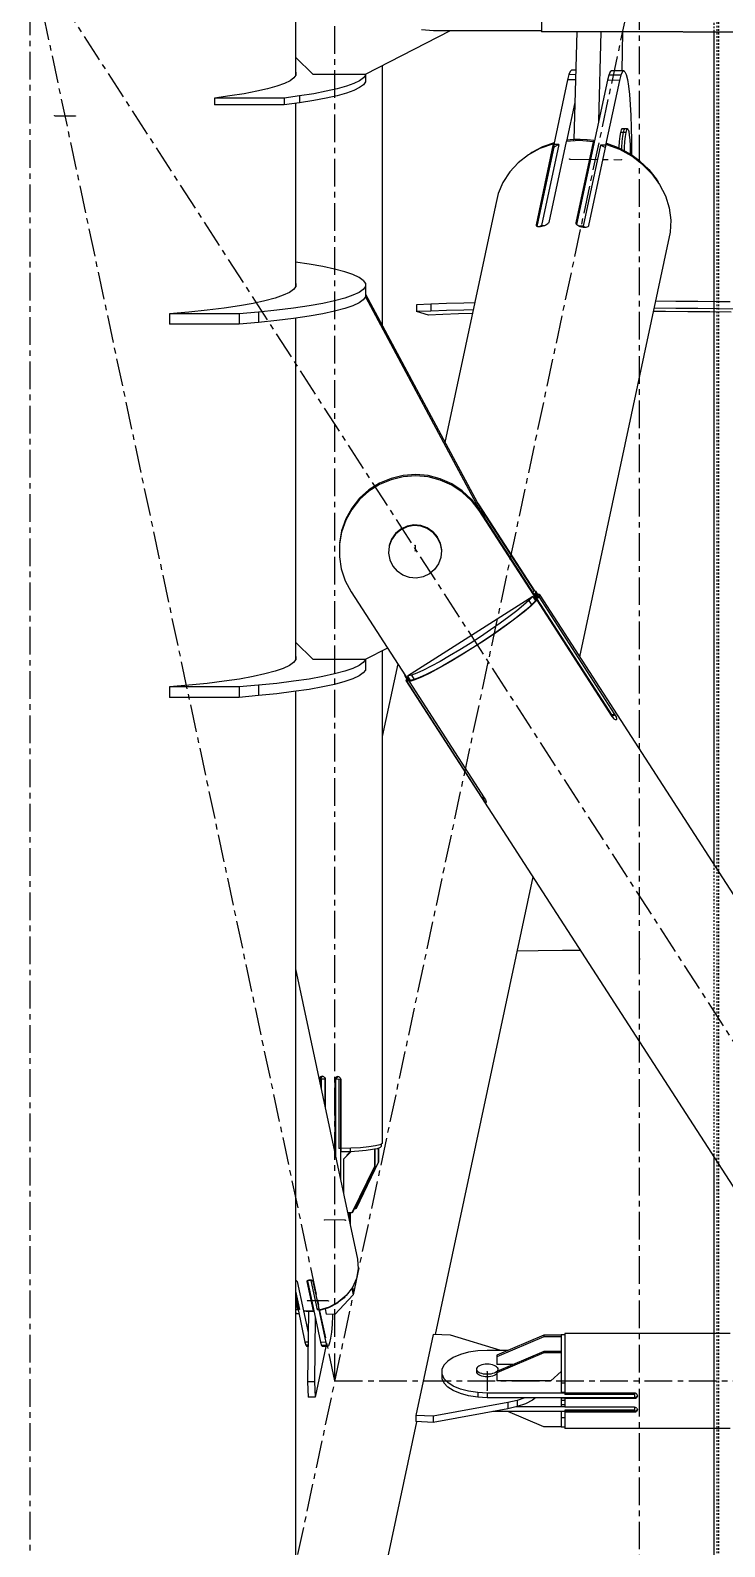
# Model space of a CAD drawing. Header units: millimetres. Extents: x 5143 to 30813, y 232 to 21408.
# Drawn here: x 11840 to 12039.4, y 6262.7 to 6698 of the extents above; entities that cross this region are included whole.
import ezdxf

# ---------------------------------------------------------------- set-up
doc = ezdxf.new("R2010")
doc.units = ezdxf.units.MM
doc.header["$LTSCALE"] = 0.25
for name, pattern in [('CENTER', [50.8, 31.75, -6.35, 6.35, -6.35]), ('XKITLINE00', [0]), ('XKITLINE02', [4, 2, -2])]:
    doc.linetypes.add(name, pattern=pattern)

msp = doc.modelspace()

# ---------------------------------------------------------------- linework, layer by layer
at = {"color": 8, "linetype": 'CENTER'}
for p, q in [((12015, 6431.43), (12015, 8100.54)), ((11840, 5629.8), (11840, 7286.23)), ((11927.5, 6310.27), (11927.5, 7130.27)), ((11840, 5900.27), (12015, 6720.27)), ((11927.5, 6310.27), (11840, 6720.27)), ((12370, 5900.27), (11840, 6720.27)), ((11847, 6673.49), (11852.97, 6673.42)), ((11994.88, 6661.04), (12009.79, 6660.85)), ((11950.5, 6550.14), (11950.5, 6548.49)), ((12015, 4763.35), (12015, 6431.43)), ((11930.48, 6356.42), (11924.51, 6356.49)), ((11925.57, 6333.24), (11919.6, 6333.32)), ((11971.21, 6312.93), (11971.21, 6307.62)), ((11927.5, 6310.27), (12282.5, 6310.27))]:
    msp.add_line(p, q, dxfattribs=at)
at = {"color": 3, "linetype": 'XKITLINE02'}
for p, q in [((12037.15, 7919.31), (12037.16, 6234.33)), ((12037.69, 7919.31), (12037.69, 6234.33)), ((12036.31, 6743.1), (12036.31, 6697.45)), ((12036.31, 6458.54), (12036.31, 6374.55))]:
    msp.add_line(p, q, dxfattribs=at)
at = {"color": 8, "linetype": 'XKITLINE00'}
for p, q in [((11916.2, 6748.43), (11916.2, 6690.26)), ((11986.8, 6725.29), (11986.8, 6697.98)), ((11960.56, 6697.88), (11936.2, 6685.3)), ((11955.8, 6697.88), (11952.35, 6698.15)), ((11986.8, 6697.88), (11955.8, 6697.88)), ((11986.8, 6697.98), (11986.8, 6697.54)), ((11986.8, 6697.54), (11986.8, 6697.51)), ((12026.8, 6697.54), (11986.8, 6697.54)), ((12026.8, 6697.51), (11986.8, 6697.51)), ((11996.92, 6697.51), (11996.11, 6666.61)), ((12003.89, 6697.51), (12003.21, 6671.87)), ((12010.07, 6697.51), (12009.89, 6686.36)), ((12026.8, 6697.54), (12026.8, 6697.51)), ((12027.11, 6697.53), (12026.8, 6697.54)), ((12027.11, 6697.51), (12026.8, 6697.51)), ((12027.39, 6697.51), (12027.11, 6697.53)), ((12027.39, 6697.51), (12027.11, 6697.51)), ((12027.63, 6697.48), (12027.39, 6697.51)), ((12027.8, 6697.45), (12027.63, 6697.48)), ((12182.19, 6697.45), (12027.8, 6697.45)), ((11916.2, 6690.26), (11916.2, 6685.1)), ((11921.2, 6685.3), (11916.2, 6690.26)), ((11916.2, 6686.02), (11916.23, 6685.97)), ((11916.23, 6685.97), (11916.23, 6685.15)), ((11941.07, 6687.82), (11941.07, 6613.22)), ((11995.07, 6686.21), (11994.67, 6685.28)), ((11995.47, 6686.55), (11995.07, 6686.21)), ((11996.64, 6686.53), (11995.47, 6686.55)), ((12006.51, 6686.06), (12006.11, 6685.14)), ((12006.91, 6686.4), (12006.51, 6686.06)), ((12010.39, 6686.36), (12006.91, 6686.4)), ((12009.99, 6686.02), (12009.59, 6685.09)), ((12010.39, 6686.36), (12009.99, 6686.02)), ((12010.78, 6686.11), (12010.39, 6686.36)), ((12010.78, 6686.11), (12011.16, 6685.28)), ((11910.81, 6681.95), (11908.16, 6681.2)), ((11912.96, 6682.72), (11910.81, 6681.95)), ((11914.59, 6683.52), (11912.96, 6682.72)), ((11915.68, 6684.33), (11914.59, 6683.52)), ((11916.23, 6685.15), (11915.68, 6684.33)), ((11936.2, 6685.3), (11921.2, 6685.3)), ((11930.81, 6681.95), (11928.16, 6681.2)), ((11932.96, 6682.72), (11930.81, 6681.95)), ((11934.59, 6683.52), (11932.96, 6682.72)), ((11934.59, 6681.53), (11932.96, 6680.74)), ((11935.68, 6684.33), (11934.59, 6683.52)), ((11935.68, 6682.34), (11934.59, 6681.53)), ((11936.23, 6685.15), (11935.68, 6684.33)), ((11936.23, 6683.16), (11935.68, 6682.34)), ((11936.23, 6685.32), (11936.23, 6685.15)), ((11936.23, 6685.15), (11936.23, 6683.16)), ((11994.29, 6683.8), (11990.32, 6665.19)), ((11994.67, 6685.28), (11994.29, 6683.8)), ((11996.56, 6683.77), (11994.29, 6683.8)), ((11996.6, 6685.26), (11994.67, 6685.28)), ((12005.73, 6683.65), (11996.88, 6642.22)), ((12009.21, 6683.61), (12005.24, 6665)), ((12006.11, 6685.14), (12005.73, 6683.65)), ((12009.21, 6683.61), (12005.73, 6683.65)), ((12009.59, 6685.09), (12006.11, 6685.14)), ((12009.59, 6685.09), (12009.21, 6683.61)), ((12011.16, 6685.28), (12011.51, 6683.88)), ((12011.51, 6683.88), (12011.82, 6681.95)), ((12011.82, 6681.95), (12012.1, 6679.54)), ((11897.34, 6679.16), (11892.88, 6678.56)), ((11912.88, 6678.56), (11892.88, 6678.56)), ((11892.88, 6678.56), (11892.88, 6676.58)), ((11901.4, 6679.8), (11897.34, 6679.16)), ((11905.01, 6680.48), (11901.4, 6679.8)), ((11908.16, 6681.2), (11905.01, 6680.48)), ((11917.34, 6679.16), (11912.88, 6678.56)), ((11912.88, 6678.56), (11912.88, 6676.58)), ((11917.34, 6677.17), (11912.88, 6676.58)), ((11921.4, 6679.8), (11917.34, 6679.16)), ((11917.34, 6679.16), (11917.34, 6677.17)), ((11921.4, 6677.81), (11917.34, 6677.17)), ((11925.01, 6680.48), (11921.4, 6679.8)), ((11925.01, 6678.49), (11921.4, 6677.81)), ((11928.16, 6681.2), (11925.01, 6680.48)), ((11928.16, 6679.21), (11925.01, 6678.49)), ((11930.81, 6679.96), (11928.16, 6679.21)), ((11932.96, 6680.74), (11930.81, 6679.96)), ((11996.39, 6677.29), (11994.01, 6666.13)), ((12012.1, 6679.54), (12012.32, 6676.71)), ((11912.88, 6676.58), (11892.88, 6676.58)), ((11916.2, 6677.02), (11916.2, 6624.43)), ((12012.32, 6676.71), (12012.5, 6673.52)), ((12012.5, 6673.52), (12012.61, 6670.06)), ((12009.46, 6668.68), (12009.27, 6667.57)), ((12009.66, 6669.4), (12009.46, 6668.68)), ((12010.25, 6668.67), (12009.46, 6668.68)), ((12009.87, 6669.69), (12009.66, 6669.4)), ((12010.67, 6669.68), (12009.87, 6669.69)), ((12010.25, 6668.67), (12010.06, 6667.56)), ((12010.25, 6668.67), (12010.06, 6667.56)), ((12010.46, 6669.39), (12010.25, 6668.67)), ((12010.46, 6669.39), (12010.25, 6668.67)), ((12011.05, 6668.66), (12010.25, 6668.67)), ((12010.67, 6669.68), (12010.46, 6669.39)), ((12010.67, 6669.68), (12010.46, 6669.39)), ((12011.46, 6669.67), (12010.67, 6669.68)), ((12011.05, 6668.66), (12010.86, 6667.55)), ((12011.25, 6669.38), (12011.05, 6668.66)), ((12011.46, 6669.67), (12011.25, 6669.38)), ((12011.67, 6669.52), (12011.46, 6669.67)), ((12011.67, 6669.52), (12011.86, 6668.93)), ((12011.86, 6668.93), (12012.03, 6667.94)), ((12012.61, 6670.06), (12012.66, 6666.41)), ((11987.13, 6664.51), (11984.07, 6662.9)), ((11990.21, 6665.39), (11985.25, 6642.14)), ((11990.26, 6664.3), (11985.44, 6641.74)), ((11990.35, 6664.44), (11985.5, 6641.7)), ((11989.97, 6665.34), (11986.36, 6664.03)), ((11991.78, 6665.18), (11986.82, 6641.92)), ((11987.13, 6664.51), (11987.08, 6664.29)), ((11990.42, 6665.68), (11987.13, 6664.51)), ((11993.86, 6666.12), (11988.9, 6642.86)), ((11990.21, 6665.39), (11989.97, 6665.34)), ((11990.21, 6665.39), (11990.26, 6664.3)), ((11990.32, 6665.14), (11990.24, 6664.75)), ((11990.24, 6664.75), (11990.27, 6664.05)), ((11991.78, 6665.18), (11990.32, 6665.19)), ((11990.32, 6665.19), (11990.35, 6664.44)), ((11991.78, 6665.18), (11990.35, 6664.44)), ((11997.72, 6666.34), (11993.86, 6666.12)), ((11994.08, 6666.42), (11994.02, 6666.13)), ((11996.01, 6666.61), (11994.08, 6666.42)), ((11996.01, 6666.61), (11995.93, 6666.24)), ((11997.95, 6666.65), (11996.01, 6666.61)), ((12001.61, 6666.02), (11996.65, 6642.76)), ((12001.66, 6664.96), (11996.82, 6642.29)), ((12001.61, 6666.02), (11997.72, 6666.34)), ((11999.9, 6666.56), (11997.95, 6666.65)), ((12003.77, 6665.02), (11998.81, 6641.77)), ((11999.9, 6666.56), (11999.81, 6666.17)), ((12001.84, 6666.32), (11999.9, 6666.56)), ((12005.33, 6665.19), (12000.36, 6641.94)), ((12001.61, 6666.02), (12001.66, 6664.96)), ((12001.84, 6666.32), (12001.64, 6665.39)), ((12001.64, 6665.39), (12001.67, 6664.66)), ((12001.84, 6666.32), (12001.87, 6665.59)), ((12005.24, 6665), (12003.77, 6665.02)), ((12005.14, 6664.32), (12003.77, 6665.02)), ((12005.24, 6665), (12005.24, 6664.81)), ((12005.58, 6665.14), (12005.33, 6665.19)), ((12005.55, 6665.49), (12005.48, 6665.16)), ((12008.97, 6664.23), (12005.55, 6665.49)), ((12009.3, 6663.74), (12005.58, 6665.14)), ((12008.97, 6664.23), (12008.9, 6663.89)), ((12008.98, 6664.41), (12008.97, 6664.23)), ((12012.16, 6662.54), (12008.97, 6664.23)), ((12009.11, 6666.12), (12008.98, 6664.41)), ((12009.27, 6667.57), (12009.11, 6666.12)), ((12009.78, 6664.4), (12009.75, 6663.81)), ((12009.78, 6664.4), (12009.75, 6663.81)), ((12009.9, 6666.11), (12009.78, 6664.4)), ((12009.9, 6666.11), (12009.78, 6664.4)), ((12010.06, 6667.56), (12009.9, 6666.11)), ((12010.06, 6667.56), (12009.9, 6666.11)), ((12010.57, 6664.39), (12010.53, 6663.4)), ((12010.7, 6666.1), (12010.57, 6664.39)), ((12010.86, 6667.55), (12010.7, 6666.1)), ((12012.03, 6667.94), (12012.16, 6666.59)), ((12012.16, 6666.59), (12012.26, 6664.95)), ((12012.26, 6664.95), (12012.31, 6663.1)), ((12012.66, 6666.41), (12012.65, 6662.66)), ((11980.15, 6659.98), (11977.69, 6657.33)), ((11983.06, 6662.23), (11980.15, 6659.98)), ((11986.36, 6664.03), (11983.06, 6662.23)), ((11984.07, 6662.9), (11983.46, 6662.45)), ((12012.75, 6661.85), (12009.3, 6663.74)), ((12015.07, 6660.47), (12012.16, 6662.54)), ((12012.31, 6663.1), (12012.32, 6662.43)), ((12012.65, 6662.66), (12012.64, 6662.2)), ((12015.87, 6659.52), (12012.75, 6661.85)), ((12017.62, 6658.05), (12015.07, 6660.47)), ((11977.69, 6657.33), (11975.75, 6654.35)), ((12015.87, 6659.52), (12018.55, 6656.81)), ((12017.62, 6658.05), (12019.76, 6655.34)), ((12018.55, 6656.81), (12020.75, 6653.77)), ((11974.37, 6651.11), (11973.59, 6647.69)), ((11975.75, 6654.35), (11974.37, 6651.11)), ((12019.76, 6655.34), (12020.29, 6654.42)), ((12020.75, 6653.77), (12022.41, 6650.5)), ((11973.59, 6647.69), (11959.08, 6579.7)), ((11973.59, 6647.69), (11973.58, 6647.4)), ((12022.41, 6650.5), (12023.48, 6647.05)), ((12023.48, 6647.05), (12023.94, 6643.53)), ((11988.64, 6642.46), (11988.38, 6642.26)), ((11988.77, 6642.63), (11988.64, 6642.46)), ((11988.81, 6642.67), (11988.77, 6642.63)), ((11988.9, 6642.86), (11988.81, 6642.67)), ((11996.65, 6642.76), (11996.66, 6642.57)), ((11996.66, 6642.57), (11996.68, 6642.53)), ((11996.68, 6642.53), (11996.76, 6642.36)), ((11996.76, 6642.36), (11996.94, 6642.15)), ((12023.94, 6643.53), (12023.78, 6640.02)), ((11985.25, 6642.14), (11985.25, 6641.95)), ((11985.25, 6641.95), (11985.35, 6641.8)), ((11985.53, 6641.68), (11985.35, 6641.8)), ((11985.79, 6641.6), (11985.53, 6641.68)), ((11986.12, 6641.57), (11985.79, 6641.6)), ((11986.49, 6641.58), (11986.12, 6641.57)), ((11986.82, 6641.92), (11986.13, 6641.57)), ((11986.89, 6641.64), (11986.49, 6641.58)), ((11987.74, 6641.91), (11986.82, 6641.92)), ((11987.3, 6641.75), (11986.89, 6641.64)), ((11987.7, 6641.89), (11987.3, 6641.75)), ((11988.07, 6642.06), (11987.7, 6641.89)), ((11988.38, 6642.26), (11988.07, 6642.06)), ((11997.21, 6641.95), (11996.94, 6642.15)), ((11997.54, 6641.76), (11997.21, 6641.95)), ((11998.81, 6641.77), (11997.5, 6641.79)), ((11997.92, 6641.61), (11997.54, 6641.76)), ((12023.78, 6640.02), (11997.77, 6518.16)), ((11998.32, 6641.5), (11997.92, 6641.61)), ((11998.74, 6641.43), (11998.32, 6641.5)), ((11999.15, 6641.4), (11998.74, 6641.43)), ((11999.48, 6641.42), (11998.81, 6641.77)), ((11999.52, 6641.43), (11999.15, 6641.4)), ((11999.84, 6641.5), (11999.52, 6641.43)), ((12000.1, 6641.61), (11999.84, 6641.5)), ((12000.28, 6641.76), (12000.1, 6641.61)), ((12000.36, 6641.94), (12000.28, 6641.76)), ((11920.04, 6630.88), (11916.2, 6631.45)), ((11923.97, 6630.18), (11920.04, 6630.88)), ((11927.4, 6629.44), (11923.97, 6630.18)), ((11930.3, 6628.66), (11927.4, 6629.44)), ((11916.2, 6625.36), (11916.22, 6625.32)), ((11916.22, 6625.32), (11916.22, 6624.46)), ((11932.65, 6627.86), (11930.3, 6628.66)), ((11934.43, 6627.03), (11932.65, 6627.86)), ((11935.62, 6626.18), (11934.43, 6627.03)), ((11935.62, 6626.18), (11936.22, 6625.32)), ((11936.22, 6625.32), (11936.22, 6621.49)), ((11910.3, 6621.12), (11907.4, 6620.34)), ((11912.65, 6621.93), (11910.3, 6621.12)), ((11914.43, 6622.76), (11912.65, 6621.93)), ((11915.62, 6623.61), (11914.43, 6622.76)), ((11916.22, 6624.46), (11915.62, 6623.61)), ((11930.3, 6621.12), (11927.4, 6620.34)), ((11932.65, 6621.93), (11930.3, 6621.12)), ((11934.43, 6622.76), (11932.65, 6621.93)), ((11935.62, 6623.61), (11934.43, 6622.76)), ((11935.62, 6620.63), (11934.43, 6619.78)), ((11936.22, 6624.46), (11935.62, 6623.61)), ((11936.22, 6621.49), (11935.62, 6620.63)), ((11936.22, 6622.25), (11969.73, 6559.86)), ((11936.22, 6621.49), (11969.52, 6559.49)), ((11885.55, 6617.1), (11879.95, 6616.62)), ((11879.95, 6616.62), (11879.95, 6613.65)), ((11899.95, 6616.62), (11879.95, 6616.62)), ((11890.79, 6617.65), (11885.55, 6617.1)), ((11895.63, 6618.25), (11890.79, 6617.65)), ((11900.04, 6618.9), (11895.63, 6618.25)), ((11905.55, 6617.1), (11899.95, 6616.62)), ((11899.95, 6616.62), (11899.95, 6613.65)), ((11903.97, 6619.6), (11900.04, 6618.9)), ((11907.4, 6620.34), (11903.97, 6619.6)), ((11910.79, 6617.65), (11905.55, 6617.1)), ((11905.55, 6617.1), (11905.55, 6614.13)), ((11915.63, 6618.25), (11910.79, 6617.65)), ((11920.04, 6618.9), (11915.63, 6618.25)), ((11923.97, 6619.6), (11920.04, 6618.9)), ((11923.97, 6616.63), (11920.04, 6615.93)), ((11927.4, 6620.34), (11923.97, 6619.6)), ((11927.4, 6617.37), (11923.97, 6616.63)), ((11930.3, 6618.15), (11927.4, 6617.37)), ((11932.65, 6618.95), (11930.3, 6618.15)), ((11934.43, 6619.78), (11932.65, 6618.95)), ((11955.03, 6619.4), (11950.9, 6619.23)), ((11950.9, 6619.23), (11950.9, 6617.23)), ((11955.03, 6617.4), (11950.9, 6617.23)), ((11954.32, 6616.26), (11950.9, 6617.23)), ((11958.45, 6616.42), (11954.32, 6616.26)), ((11959.57, 6619.55), (11955.03, 6619.4)), ((11955.03, 6619.4), (11955.03, 6617.4)), ((11959.57, 6617.55), (11955.03, 6617.4)), ((11962.99, 6616.57), (11958.45, 6616.42)), ((11964.48, 6619.68), (11959.57, 6619.55)), ((11964.48, 6617.68), (11959.57, 6617.55)), ((11967.02, 6616.69), (11962.99, 6616.57)), ((11967.68, 6619.76), (11964.48, 6619.68)), ((11967.25, 6617.75), (11964.48, 6617.68)), ((12022.42, 6617.23), (12018.92, 6617.24)), ((12025.4, 6618.17), (12019.13, 6618.2)), ((12025.4, 6620.17), (12019.55, 6620.2)), ((12028.82, 6617.2), (12022.42, 6617.23)), ((12031.7, 6620.13), (12025.4, 6620.17)), ((12031.7, 6618.13), (12025.4, 6618.17)), ((12035.12, 6617.15), (12028.82, 6617.2)), ((12037.86, 6620.06), (12031.7, 6620.13)), ((12037.86, 6618.06), (12031.7, 6618.13)), ((12041.28, 6617.09), (12035.12, 6617.15)), ((12041, 6620.02), (12037.86, 6620.06)), ((12043, 6617.99), (12037.86, 6618.06)), ((11899.95, 6613.65), (11879.95, 6613.65)), ((11905.55, 6614.13), (11899.95, 6613.65)), ((11910.79, 6614.67), (11905.55, 6614.13)), ((11915.63, 6615.27), (11910.79, 6614.67)), ((11920.04, 6615.93), (11915.63, 6615.27)), ((11916.19, 6615.36), (11916.2, 6522.35)), ((11943.6, 6569.38), (11940.29, 6567.97)), ((11943.6, 6569), (11940.29, 6567.59)), ((11947.09, 6570.22), (11943.6, 6569.38)), ((11947.09, 6569.84), (11943.6, 6569)), ((11950.68, 6570.49), (11947.09, 6570.22)), ((11950.68, 6570.11), (11947.09, 6569.84)), ((11954.27, 6570.16), (11950.68, 6570.49)), ((11954.27, 6569.78), (11950.68, 6570.11)), ((11957.75, 6569.26), (11954.27, 6570.16)), ((11957.75, 6568.88), (11954.27, 6569.78)), ((11961.04, 6567.79), (11957.75, 6569.26)), ((11961.04, 6567.41), (11957.75, 6568.88)), ((11937.25, 6566.04), (11934.58, 6563.65)), ((11937.25, 6565.66), (11934.58, 6563.27)), ((11940.29, 6567.97), (11937.25, 6566.04)), ((11940.29, 6567.59), (11937.25, 6565.66)), ((11964.03, 6565.82), (11961.04, 6567.79)), ((11964.03, 6565.43), (11961.04, 6567.41)), ((11966.66, 6563.37), (11964.03, 6565.82)), ((11966.66, 6562.99), (11964.03, 6565.43)), ((11932.35, 6560.85), (11930.61, 6557.72)), ((11932.35, 6560.47), (11930.61, 6557.34)), ((11934.58, 6563.65), (11932.35, 6560.85)), ((11934.58, 6563.27), (11932.35, 6560.47)), ((11966.66, 6563.37), (11966.66, 6562.99)), ((11966.66, 6563.37), (11968.85, 6560.54)), ((11966.66, 6562.99), (11968.85, 6560.16)), ((11968.32, 6562.49), (11968.85, 6561.81)), ((11968.85, 6561.81), (11984.84, 6537.06)), ((11968.85, 6561.81), (11968.85, 6561.51)), ((11968.85, 6560.54), (12007.06, 6501.42)), ((11968.85, 6560.54), (11968.85, 6560.16)), ((11968.85, 6560.16), (11985.47, 6534.44)), ((11969.12, 6561.01), (11984.67, 6536.95)), ((11969.73, 6559.86), (11970.68, 6557.69)), ((11969.73, 6559.86), (11969.73, 6559.16)), ((11930.61, 6557.72), (11929.41, 6554.36)), ((11930.61, 6557.34), (11929.41, 6553.97)), ((11948.19, 6555.67), (11946.39, 6554.83)), ((11948.19, 6555.57), (11946.39, 6554.73)), ((11948.19, 6555.57), (11946.39, 6554.73)), ((11948.19, 6555.46), (11946.39, 6554.63)), ((11950.14, 6556.02), (11948.19, 6555.67)), ((11950.14, 6555.91), (11948.19, 6555.57)), ((11950.14, 6555.91), (11948.19, 6555.57)), ((11950.14, 6555.81), (11948.19, 6555.46)), ((11952.12, 6555.85), (11950.14, 6556.02)), ((11952.12, 6555.75), (11950.14, 6555.91)), ((11952.12, 6555.75), (11950.14, 6555.91)), ((11952.12, 6555.65), (11950.14, 6555.81)), ((11953.99, 6555.18), (11952.12, 6555.85)), ((11953.99, 6555.08), (11952.12, 6555.75)), ((11953.99, 6555.08), (11952.12, 6555.75)), ((11953.99, 6554.98), (11952.12, 6555.65)), ((11929.41, 6554.36), (11928.79, 6550.84)), ((11929.41, 6553.97), (11928.79, 6550.46)), ((11943.74, 6551.95), (11943.07, 6550.1)), ((11943.74, 6551.85), (11943.07, 6549.99)), ((11943.74, 6551.85), (11943.07, 6549.99)), ((11943.74, 6551.74), (11943.07, 6549.89)), ((11944.88, 6553.56), (11943.74, 6551.95)), ((11944.88, 6553.46), (11943.74, 6551.85)), ((11944.88, 6553.46), (11943.74, 6551.85)), ((11944.88, 6553.36), (11943.74, 6551.74)), ((11946.39, 6554.83), (11944.88, 6553.56)), ((11946.39, 6554.73), (11944.88, 6553.46)), ((11946.39, 6554.73), (11944.88, 6553.46)), ((11946.39, 6554.63), (11944.88, 6553.36)), ((11946.39, 6554.83), (11946.39, 6554.73)), ((11946.39, 6554.73), (11946.39, 6554.63)), ((11955.61, 6554.06), (11953.99, 6555.18)), ((11955.61, 6553.96), (11953.99, 6555.08)), ((11955.61, 6553.96), (11953.99, 6555.08)), ((11955.61, 6553.85), (11953.99, 6554.98)), ((11955.61, 6554.06), (11956.89, 6552.55)), ((11955.61, 6553.96), (11956.89, 6552.45)), ((11955.61, 6553.96), (11956.89, 6552.45)), ((11955.61, 6553.85), (11956.89, 6552.35)), ((11956.89, 6552.55), (11956.89, 6552.45)), ((11956.89, 6552.55), (11957.74, 6550.77)), ((11956.89, 6552.45), (11957.74, 6550.67)), ((11956.89, 6552.45), (11957.74, 6550.67)), ((11956.89, 6552.45), (11956.89, 6552.35)), ((11956.89, 6552.35), (11957.74, 6550.57)), ((11928.79, 6550.46), (11928.76, 6546.89)), ((11928.76, 6546.89), (11929.32, 6543.36)), ((11943.07, 6549.89), (11942.9, 6547.93)), ((11942.9, 6547.93), (11943.25, 6545.99)), ((11957.92, 6546.67), (11957.25, 6544.82)), ((11957.74, 6550.77), (11958.09, 6548.84)), ((11957.74, 6550.67), (11958.09, 6548.73)), ((11957.74, 6550.67), (11958.09, 6548.73)), ((11957.74, 6550.57), (11958.09, 6548.63)), ((11958.09, 6548.63), (11957.92, 6546.67)), ((11929.32, 6543.36), (11930.46, 6539.97)), ((11943.25, 6545.99), (11944.1, 6544.21)), ((11944.1, 6544.21), (11945.38, 6542.71)), ((11947.01, 6541.59), (11945.38, 6542.71)), ((11956.11, 6543.2), (11954.6, 6541.94)), ((11957.25, 6544.82), (11956.11, 6543.2)), ((11930.46, 6539.97), (11932.14, 6536.82)), ((11948.87, 6540.92), (11947.01, 6541.59)), ((11950.85, 6540.75), (11948.87, 6540.92)), ((11952.8, 6541.1), (11950.85, 6540.75)), ((11954.6, 6541.94), (11952.8, 6541.1)), ((11932.14, 6536.82), (11948.77, 6511.1)), ((11984.28, 6535.44), (11948.33, 6512.58)), ((11983.18, 6534.32), (11981.65, 6532.95)), ((11984.28, 6535.44), (11983.18, 6534.32)), ((11983.18, 6534.32), (11983.99, 6533.06)), ((11985.19, 6534.09), (11983.78, 6532.73)), ((11985.09, 6534.18), (11983.99, 6533.06)), ((11984.9, 6537.1), (11984.26, 6536.69)), ((11984.28, 6535.44), (11985.09, 6534.18)), ((11984.91, 6536.24), (11984.66, 6536.08)), ((11985.07, 6536.99), (11984.9, 6537.1)), ((11985.07, 6536.56), (11984.91, 6536.24)), ((11984.91, 6536.24), (11985.71, 6534.99)), ((11985.07, 6536.99), (11985.88, 6535.74)), ((11985.07, 6536.99), (11985.12, 6536.81)), ((11985.12, 6536.81), (11985.07, 6536.56)), ((11985.07, 6536.56), (11985.88, 6535.31)), ((11985.47, 6534.44), (11985.09, 6534.19)), ((11985.47, 6534.42), (11985.09, 6534.18)), ((11985.47, 6534.42), (11985.19, 6534.09)), ((11986.1, 6535.23), (11985.47, 6534.83)), ((11985.71, 6534.99), (11985.47, 6534.83)), ((11985.47, 6534.59), (12007.06, 6501.19)), ((11985.47, 6534.59), (11985.47, 6534.44)), ((11985.47, 6534.42), (12007.06, 6501.02)), ((11985.88, 6535.31), (11985.71, 6534.99)), ((11986.1, 6536.1), (11985.78, 6535.89)), ((11985.88, 6535.74), (11985.93, 6535.56)), ((11985.93, 6535.56), (11985.88, 6535.31)), ((11986.1, 6536.1), (11986.35, 6535.83)), ((11986.35, 6535.83), (11986.1, 6535.23)), ((11986.1, 6535.23), (12007.69, 6501.83)), ((11986.35, 6535.83), (12262.11, 6109.19)), ((11977.48, 6529.66), (11974.94, 6527.81)), ((11979.48, 6529.23), (11976.74, 6527.19)), ((11979.73, 6531.39), (11977.48, 6529.66)), ((11980.54, 6530.14), (11978.29, 6528.41)), ((11981.85, 6531.1), (11979.48, 6529.23)), ((11981.65, 6532.95), (11979.73, 6531.39)), ((11982.46, 6531.7), (11980.54, 6530.14)), ((11983.78, 6532.73), (11981.85, 6531.1)), ((11983.99, 6533.06), (11982.46, 6531.7)), ((11972.19, 6525.88), (11969.29, 6523.93)), ((11973.7, 6525.05), (11970.46, 6522.85)), ((11974.94, 6527.81), (11972.19, 6525.88)), ((11975.75, 6526.56), (11973, 6524.63)), ((11976.74, 6527.19), (11973.7, 6525.05)), ((11978.29, 6528.41), (11975.75, 6526.56)), ((11916.2, 6522.35), (11916.2, 6517.3)), ((11921.2, 6517.39), (11916.2, 6522.35)), ((11942.6, 6520.64), (11936.2, 6517.39)), ((11966.31, 6522), (11963.33, 6520.15)), ((11967.12, 6520.69), (11963.78, 6518.61)), ((11967.12, 6520.75), (11964.14, 6518.89)), ((11969.29, 6523.93), (11966.31, 6522)), ((11970.46, 6522.85), (11967.12, 6520.69)), ((11970.09, 6522.68), (11967.12, 6520.75)), ((11973, 6524.63), (11970.09, 6522.68)), ((11915.62, 6516.48), (11914.43, 6515.64)), ((11916.22, 6517.34), (11915.62, 6516.48)), ((11916.2, 6518.24), (11916.22, 6518.2)), ((11916.22, 6518.2), (11916.22, 6517.34)), ((11936.2, 6517.39), (11921.2, 6517.39)), ((11935.62, 6516.48), (11934.43, 6515.64)), ((11936.22, 6517.34), (11935.62, 6516.48)), ((11936.22, 6517.4), (11936.22, 6514.36)), ((11941.07, 6519.86), (11941.07, 6378.42)), ((11945.51, 6516.13), (11941.07, 6495.31)), ((11957.68, 6516.83), (11955.14, 6515.46)), ((11960.54, 6516.68), (11957.5, 6514.96)), ((11960.43, 6518.41), (11957.68, 6516.83)), ((11961.24, 6517.15), (11958.49, 6515.58)), ((11963.33, 6520.15), (11960.43, 6518.41)), ((11963.78, 6518.61), (11960.54, 6516.68)), ((11964.14, 6518.89), (11961.24, 6517.15)), ((11900.04, 6511.78), (11895.63, 6511.13)), ((11903.97, 6512.48), (11900.04, 6511.78)), ((11907.4, 6513.22), (11903.97, 6512.48)), ((11910.3, 6514), (11907.4, 6513.22)), ((11912.65, 6514.81), (11910.3, 6514)), ((11914.43, 6515.64), (11912.65, 6514.81)), ((11920.04, 6511.78), (11915.63, 6511.13)), ((11923.97, 6512.48), (11920.04, 6511.78)), ((11927.4, 6513.22), (11923.97, 6512.48)), ((11930.3, 6514), (11927.4, 6513.22)), ((11932.65, 6514.81), (11930.3, 6514)), ((11932.65, 6511.83), (11930.3, 6511.02)), ((11934.43, 6515.64), (11932.65, 6514.81)), ((11934.43, 6512.66), (11932.65, 6511.83)), ((11935.62, 6513.51), (11934.43, 6512.66)), ((11936.22, 6514.36), (11935.62, 6513.51)), ((11947.52, 6513.02), (11947.49, 6512.88)), ((11947.49, 6512.88), (11947.55, 6512.7)), ((11947.55, 6512.7), (11948.36, 6511.45)), ((11947.71, 6512.59), (11947.55, 6512.7)), ((11947.78, 6512.63), (11947.71, 6512.59)), ((11947.71, 6512.59), (11948.52, 6511.34)), ((11948.09, 6511.86), (11947.88, 6511.36)), ((11949.44, 6512.86), (11948.33, 6512.58)), ((11948.33, 6512.58), (11949.14, 6511.32)), ((11950.97, 6513.45), (11949.44, 6512.86)), ((11949.44, 6512.86), (11950.25, 6511.61)), ((11951.78, 6512.19), (11950.25, 6511.61)), ((11952.38, 6512.35), (11950.46, 6511.55)), ((11952.89, 6514.32), (11950.97, 6513.45)), ((11953.69, 6513.07), (11951.78, 6512.19)), ((11954.75, 6513.5), (11952.38, 6512.35)), ((11955.14, 6515.46), (11952.89, 6514.32)), ((11955.95, 6514.2), (11953.69, 6513.07)), ((11957.5, 6514.96), (11954.75, 6513.5)), ((11958.49, 6515.58), (11955.95, 6514.2)), ((11885.55, 6509.98), (11879.95, 6509.5)), ((11879.95, 6509.5), (11879.95, 6506.52)), ((11899.95, 6509.5), (11879.95, 6509.5)), ((11890.79, 6510.53), (11885.55, 6509.98)), ((11895.63, 6511.13), (11890.79, 6510.53)), ((11905.55, 6509.98), (11899.95, 6509.5)), ((11899.95, 6509.5), (11899.95, 6506.52)), ((11910.79, 6510.53), (11905.55, 6509.98)), ((11905.55, 6509.98), (11905.55, 6507.01)), ((11910.79, 6507.55), (11905.55, 6507.01)), ((11915.63, 6511.13), (11910.79, 6510.53)), ((11915.63, 6508.15), (11910.79, 6507.55)), ((11920.04, 6508.8), (11915.63, 6508.15)), ((11916.2, 6508.24), (11916.2, 5936.52)), ((11923.97, 6509.5), (11920.04, 6508.8)), ((11927.4, 6510.25), (11923.97, 6509.5)), ((11930.3, 6511.02), (11927.4, 6510.25)), ((11947.88, 6511.36), (12223.64, 6084.72)), ((11947.88, 6511.36), (11948.13, 6511.09)), ((11948.59, 6511.38), (11948.13, 6511.09)), ((11948.13, 6511.09), (11969.72, 6477.69)), ((11948.52, 6511.34), (11948.36, 6511.45)), ((11948.59, 6511.38), (11948.52, 6511.34)), ((11949.14, 6511.33), (11948.77, 6511.1)), ((11949.14, 6511.32), (11948.77, 6511.09)), ((11949.04, 6511.11), (11948.77, 6511.09)), ((11948.77, 6511.09), (11970.36, 6477.69)), ((11948.84, 6511.14), (11948.84, 6511.13)), ((11950.46, 6511.55), (11949.04, 6511.11)), ((11950.25, 6511.61), (11949.14, 6511.32)), ((11899.95, 6506.52), (11879.95, 6506.52)), ((11905.55, 6507.01), (11899.95, 6506.52)), ((12007.06, 6501.19), (12006.99, 6501.13)), ((12007.69, 6501.83), (12007.06, 6501.43)), ((12007.06, 6501.42), (12007.06, 6501.19)), ((12007.06, 6501.02), (12007.27, 6500.72)), ((12007.9, 6501.51), (12007.08, 6500.99)), ((12007.27, 6500.72), (12007.5, 6500.45)), ((12007.72, 6500.25), (12007.5, 6500.45)), ((12007.69, 6501.83), (12007.9, 6501.51)), ((12007.92, 6500.11), (12007.72, 6500.25)), ((12007.9, 6501.51), (12008.08, 6501.18)), ((12008.1, 6500.05), (12007.92, 6500.11)), ((12008.08, 6501.18), (12008.24, 6500.88)), ((12008.23, 6500.08), (12008.1, 6500.05)), ((12008.32, 6500.18), (12008.23, 6500.08)), ((12008.24, 6500.88), (12008.3, 6500.73)), ((12008.3, 6500.73), (12008.33, 6500.6)), ((12008.35, 6500.36), (12008.32, 6500.18)), ((12008.33, 6500.6), (12008.35, 6500.36)), ((11969.72, 6477.69), (11969.93, 6477.36)), ((11970.17, 6477.97), (11969.73, 6477.69)), ((11969.93, 6477.36), (11970.14, 6477.05)), ((11970.38, 6477.65), (11969.94, 6477.37)), ((11970.14, 6477.05), (11970.32, 6476.77)), ((11970.36, 6477.69), (11970.55, 6477.36)), ((11970.55, 6477.36), (11970.72, 6477.06)), ((11970.72, 6477.06), (11970.84, 6476.79)), ((11970.32, 6476.77), (11970.41, 6476.63)), ((11970.41, 6476.63), (11970.5, 6476.54)), ((11970.67, 6476.4), (11970.5, 6476.54)), ((11970.81, 6476.33), (11970.67, 6476.4)), ((11970.9, 6476.34), (11970.81, 6476.33)), ((11970.84, 6476.79), (11970.91, 6476.57)), ((11970.93, 6476.42), (11970.9, 6476.34)), ((11970.91, 6476.57), (11970.93, 6476.42)), ((11984.3, 6455.02), (11956.25, 6323.6)), ((11985.83, 6433.73), (11979.74, 6433.63)), ((11992.88, 6433.81), (11985.83, 6433.73)), ((11997.98, 6433.85), (11992.88, 6433.81)), ((11916.2, 6428.61), (11933.99, 6345.24)), ((11923.07, 6397.17), (11923.01, 6396.91)), ((11923.08, 6396.98), (11923.01, 6396.91)), ((11923.01, 6396.91), (11923.01, 6396.67)), ((11923.17, 6397.4), (11923.07, 6397.17)), ((11923.12, 6397.24), (11923.08, 6396.98)), ((11923.08, 6396.98), (11923.08, 6396.36)), ((11923.22, 6397.45), (11923.12, 6397.24)), ((11923.84, 6397.73), (11923.16, 6396.96)), ((11923.58, 6396.92), (11923.16, 6396.96)), ((11923.16, 6396.96), (11923.16, 6395.98)), ((11923.35, 6397.58), (11923.17, 6397.4)), ((11923.59, 6397.69), (11923.35, 6397.58)), ((11923.58, 6396.92), (11923.58, 6394)), ((11924.62, 6396.91), (11923.58, 6396.92)), ((11923.85, 6397.73), (11923.59, 6397.69)), ((11924.1, 6397.68), (11923.85, 6397.73)), ((11924.34, 6397.55), (11924.1, 6397.68)), ((11924.34, 6397.55), (11924.52, 6397.36)), ((11924.52, 6397.36), (11924.64, 6397.12)), ((11924.67, 6396.96), (11924.62, 6396.91)), ((11924.62, 6396.91), (11924.62, 6389.12)), ((11924.64, 6397.12), (11924.68, 6396.86)), ((11924.68, 6396.86), (11924.68, 6388.85)), ((11927.51, 6397.09), (11927.47, 6396.83)), ((11927.53, 6396.9), (11927.47, 6396.83)), ((11927.47, 6396.83), (11927.47, 6376.97)), ((11927.63, 6397.32), (11927.51, 6397.09)), ((11927.57, 6397.16), (11927.51, 6397.09)), ((11927.57, 6397.16), (11927.53, 6396.9)), ((11927.53, 6396.9), (11927.53, 6377.04)), ((11927.68, 6397.38), (11927.57, 6397.16)), ((11928.31, 6397.67), (11927.61, 6396.87)), ((11928.65, 6396.86), (11927.61, 6396.87)), ((11927.61, 6396.87), (11927.61, 6375.14)), ((11927.82, 6397.51), (11927.63, 6397.32)), ((11928.06, 6397.63), (11927.82, 6397.51)), ((11928.32, 6397.67), (11928.06, 6397.63)), ((11928.58, 6397.63), (11928.32, 6397.67)), ((11928.82, 6397.51), (11928.58, 6397.63)), ((11929.12, 6396.88), (11928.65, 6396.86)), ((11928.65, 6396.86), (11928.65, 6377)), ((11929.01, 6397.32), (11928.82, 6397.51)), ((11929.01, 6397.32), (11929.11, 6397.09)), ((11929.11, 6397.09), (11929.18, 6396.83)), ((11929.16, 6396.92), (11929.12, 6396.88)), ((11929.12, 6396.88), (11929.12, 6377.03)), ((11929.18, 6396.83), (11929.18, 6376.97)), ((11927.47, 6376.97), (11927.22, 6376.97)), ((11927.53, 6377.04), (11927.47, 6376.97)), ((11927.61, 6377.13), (11927.5, 6377.01)), ((11927.5, 6377.01), (11927.5, 6376.02)), ((11927.61, 6380.15), (11927.53, 6380.15)), ((11929.12, 6377.03), (11928.65, 6377)), ((11929.1, 6377), (11928.65, 6377)), ((11929.12, 6377.03), (11929.1, 6377)), ((11929.1, 6377), (11929.1, 6368.15)), ((11932.09, 6377.06), (11929.18, 6376.97)), ((11929.22, 6376.98), (11929.22, 6376.03)), ((11931.86, 6377.05), (11931.86, 6376.1)), ((11934.83, 6377.22), (11932.09, 6377.06)), ((11937.21, 6377.45), (11934.83, 6377.22)), ((11939.1, 6377.73), (11937.21, 6377.45)), ((11939.63, 6376.96), (11938.85, 6376.8)), ((11938.95, 6376.82), (11938.95, 6371.95)), ((11940.41, 6378.07), (11939.1, 6377.73)), ((11940.46, 6377.27), (11939.63, 6376.96)), ((11939.9, 6377.07), (11939.9, 6373.02)), ((11940.01, 6377.11), (11940.01, 6373.14)), ((11941.07, 6378.42), (11940.41, 6378.07)), ((11940.75, 6377.6), (11940.46, 6377.27)), ((11940.75, 6378.25), (11940.75, 6377.6)), ((11927.5, 6376.02), (11927.42, 6376.02)), ((11927.61, 6376.14), (11927.5, 6376.02)), ((11931.86, 6376.1), (11929.22, 6376.03)), ((11932.12, 6376.12), (11929.9, 6373.93)), ((11929.9, 6373.93), (11929.9, 6364.4)), ((11932.1, 6376.12), (11930, 6374.05)), ((11931.95, 6376.11), (11930.95, 6375.12)), ((11930.95, 6375.12), (11930.95, 6374.99)), ((11931.94, 6376.11), (11931.06, 6375.24)), ((11934.32, 6376.24), (11931.86, 6376.1)), ((11931.86, 6376.1), (11931.86, 6376.03)), ((11939.9, 6373.02), (11933.44, 6359.7)), ((11940.01, 6373.14), (11933.54, 6359.82)), ((11936.49, 6376.44), (11934.32, 6376.24)), ((11938.29, 6376.68), (11936.49, 6376.44)), ((11938.83, 6376.8), (11938.29, 6376.68)), ((11938.85, 6376.8), (11938.83, 6376.8)), ((11938.85, 6376.8), (11938.85, 6371.83)), ((11938.85, 6376.8), (11938.85, 6376.8)), ((11940.01, 6373.14), (11939.9, 6373.02)), ((11938.85, 6371.83), (11932.38, 6358.51)), ((11938.95, 6371.95), (11932.49, 6358.63)), ((11938.95, 6371.95), (11938.85, 6371.83)), ((11933.44, 6359.7), (11933.01, 6359.71)), ((11933.54, 6359.82), (11933.44, 6359.7)), ((11932.38, 6358.51), (11931.15, 6358.53)), ((11931.54, 6358.52), (11931.56, 6358.27)), ((11931.56, 6358.27), (11931.58, 6357.81)), ((11931.58, 6357.81), (11931.6, 6357.31)), ((11931.6, 6357.31), (11931.6, 6356.78)), ((11931.6, 6356.78), (11931.6, 6356.44)), ((11931.86, 6357.98), (11931.83, 6355.35)), ((11931.86, 6358.52), (11931.86, 6357.98)), ((11932.49, 6358.63), (11932.38, 6358.51)), ((11934.16, 6342.48), (11933.65, 6339.73)), ((11933.99, 6345.24), (11934.16, 6342.48)), ((11916.24, 6339.16), (11916.2, 6339.18)), ((11916.45, 6339.06), (11916.24, 6339.16)), ((11916.59, 6338.95), (11916.45, 6339.06)), ((11916.59, 6338.95), (11916.65, 6338.84)), ((11916.65, 6338.84), (11918.45, 6330.43)), ((11919.45, 6338.91), (11919.44, 6338.8)), ((11919.44, 6338.8), (11921.23, 6330.39)), ((11919.55, 6339.02), (11919.45, 6338.91)), ((11919.54, 6339.01), (11921.26, 6330.94)), ((11919.73, 6339.12), (11919.55, 6339.02)), ((11919.58, 6339.04), (11923.35, 6321.37)), ((11919.95, 6339.19), (11919.73, 6339.12)), ((11920.6, 6339.14), (11919.82, 6339.15)), ((11920.21, 6339.23), (11919.95, 6339.19)), ((11920.48, 6339.24), (11920.21, 6339.23)), ((11920.72, 6339.21), (11920.48, 6339.24)), ((11920.73, 6339.21), (11920.6, 6339.14)), ((11920.6, 6339.14), (11922.39, 6330.73)), ((11920.93, 6339.15), (11920.72, 6339.21)), ((11921.05, 6339.06), (11920.93, 6339.15)), ((11921.05, 6339.06), (11921.14, 6338.97)), ((11921.14, 6338.97), (11922.93, 6330.56)), ((11933.65, 6339.73), (11932.49, 6337.12)), ((11916.2, 6336.1), (11917.33, 6330.8)), ((11916.2, 6334.3), (11916.89, 6331.04)), ((11916.2, 6334.05), (11916.8, 6331.21)), ((11916.2, 6333.31), (11916.77, 6330.64)), ((11932.75, 6334.99), (11927.5, 6329.4)), ((11930.73, 6334.8), (11928.46, 6332.86)), ((11930.11, 6334.19), (11928.74, 6333.1)), ((11930.35, 6334.47), (11930.11, 6334.19)), ((11932.49, 6337.12), (11930.73, 6334.8)), ((11932.34, 6336.93), (11932.75, 6334.99)), ((11932.53, 6337.21), (11932.81, 6335.9)), ((11932.81, 6335.9), (11932.75, 6334.99)), ((11916.77, 6330.64), (11916.2, 6330.83)), ((11916.88, 6330.58), (11916.2, 6330.82)), ((11916.56, 6329.54), (11916.2, 6329.81)), ((11917.15, 6329.53), (11916.56, 6329.54)), ((11916.8, 6331.21), (11916.77, 6330.64)), ((11916.81, 6331.4), (11916.79, 6331)), ((11916.79, 6331), (11916.88, 6330.58)), ((11916.89, 6331.04), (11916.88, 6330.8)), ((11917.33, 6330.8), (11916.88, 6330.8)), ((11916.88, 6330.8), (11918.88, 6321.43)), ((11916.89, 6330.75), (11916.88, 6330.58)), ((11917.33, 6330.8), (11916.89, 6331.04)), ((11918.44, 6330.43), (11919.78, 6324.18)), ((11919.83, 6330.27), (11918.45, 6330.43)), ((11918.53, 6330.42), (11918.55, 6330.3)), ((11919.25, 6330.24), (11918.55, 6330.3)), ((11919.22, 6330.34), (11919.25, 6330.24)), ((11919.94, 6330.21), (11919.25, 6330.24)), ((11919.85, 6330.21), (11919.61, 6310.05)), ((11921.23, 6330.39), (11919.83, 6330.27)), ((11920.64, 6330.22), (11919.94, 6330.21)), ((11920.61, 6330.34), (11920.64, 6330.22)), ((11921.34, 6330.26), (11920.64, 6330.22)), ((11921.26, 6330.94), (11921.23, 6330.39)), ((11921.27, 6331.11), (11921.25, 6330.68)), ((11921.25, 6330.68), (11921.34, 6330.26)), ((11921.36, 6330.69), (11921.34, 6330.26)), ((11922.85, 6330.96), (11922.39, 6330.73)), ((11922.84, 6330.73), (11922.39, 6330.73)), ((11922.85, 6330.92), (11922.84, 6330.73)), ((11922.84, 6330.73), (11924.84, 6321.36)), ((11925.79, 6331.42), (11922.93, 6330.56)), ((11923.03, 6330.59), (11923.04, 6330.51)), ((11925.64, 6331.29), (11923.04, 6330.51)), ((11924.68, 6331), (11925.01, 6329.43)), ((11927.5, 6329.4), (11925.01, 6329.43)), ((11925.63, 6331.37), (11925.64, 6331.29)), ((11928.03, 6332.54), (11925.64, 6331.29)), ((11928.46, 6332.86), (11925.79, 6331.42)), ((11926.81, 6329.01), (11926.66, 6326.52)), ((11926.83, 6329.4), (11926.81, 6329.01)), ((11928.39, 6332.83), (11928.03, 6332.54)), ((11921.82, 6328.56), (11921.6, 6310.02)), ((11926.66, 6326.52), (11926.46, 6324.33)), ((11919.75, 6321.42), (11918.88, 6321.43)), ((11918.88, 6321.43), (11919.14, 6320.55)), ((11919.74, 6320.54), (11919.14, 6320.55)), ((11919.14, 6320.55), (11919.42, 6320.22)), ((11924.84, 6321.36), (11923.35, 6321.37)), ((11923.35, 6321.37), (11923.61, 6320.49)), ((11925.1, 6320.47), (11923.61, 6320.49)), ((11923.61, 6320.49), (11923.89, 6320.16)), ((11924.84, 6321.36), (11925.1, 6320.47)), ((11925.1, 6320.47), (11925.38, 6320.14)), ((11925.67, 6320.39), (11925.38, 6320.14)), ((11925.96, 6321.2), (11925.67, 6320.39)), ((11926.22, 6322.53), (11925.96, 6321.2)), ((11926.46, 6324.33), (11926.22, 6322.53)), ((11955.68, 6323.62), (11950.72, 6300.37)), ((11960.66, 6323.39), (11955.68, 6323.62)), ((11975.1, 6319.05), (11960.66, 6323.39)), ((11987.51, 6323.45), (11974.01, 6317.71)), ((11987.51, 6322.99), (11974.01, 6317.24)), ((11992.51, 6323.45), (11987.51, 6323.45)), ((11987.51, 6323.45), (11987.51, 6322.99)), ((11992.51, 6322.99), (11987.51, 6322.99)), ((11993.51, 6323.52), (11992.51, 6323.52)), ((11992.51, 6323.52), (11992.51, 6323.45)), ((11992.51, 6323.45), (11992.51, 6323.43)), ((11992.51, 6323.43), (11992.51, 6318.33)), ((11993.51, 6323.92), (11993.51, 6306.81)), ((12041, 6323.92), (11993.51, 6323.92)), ((11919.73, 6320.22), (11919.42, 6320.22)), ((11924.87, 6320.15), (11921.79, 6305.61)), ((11925.38, 6320.14), (11923.89, 6320.16)), ((11959.87, 6315.99), (11958.75, 6314.82)), ((11961.48, 6317.02), (11959.87, 6315.99)), ((11963.51, 6317.88), (11961.48, 6317.02)), ((11965.88, 6318.52), (11963.51, 6317.88)), ((11968.49, 6318.92), (11965.88, 6318.52)), ((11971.21, 6319.05), (11968.49, 6318.92)), ((11977.16, 6319.05), (11971.21, 6319.05)), ((11987.51, 6318.78), (11974.01, 6313.03)), ((11987.51, 6318.31), (11974.01, 6312.57)), ((11974.01, 6317.71), (11974.01, 6315.03)), ((11992.51, 6318.78), (11987.51, 6318.78)), ((11987.51, 6318.78), (11987.51, 6318.31)), ((11992.51, 6318.31), (11987.51, 6318.31)), ((11992.51, 6318.33), (11992.51, 6318.31)), ((11992.51, 6318.31), (11992.51, 6318.3)), ((11992.51, 6318.3), (11992.51, 6312.39)), ((11958.75, 6314.82), (11958.18, 6313.57)), ((11958.18, 6313.57), (11958.18, 6310.96)), ((11958.18, 6312.29), (11958.75, 6311.03)), ((11968.16, 6313.89), (11968.11, 6313.63)), ((11968.11, 6313.63), (11968.11, 6312.93)), ((11968.11, 6313.63), (11968.16, 6313.38)), ((11968.11, 6312.93), (11968.16, 6312.68)), ((11968.3, 6314.13), (11968.16, 6313.89)), ((11968.16, 6313.38), (11968.3, 6313.14)), ((11968.16, 6312.68), (11968.3, 6312.43)), ((11968.53, 6314.36), (11968.3, 6314.13)), ((11968.3, 6313.14), (11968.53, 6312.91)), ((11968.3, 6312.43), (11968.53, 6312.2)), ((11968.84, 6314.57), (11968.53, 6314.36)), ((11968.84, 6312.7), (11968.53, 6312.91)), ((11968.84, 6312), (11968.53, 6312.2)), ((11969.22, 6314.74), (11968.84, 6314.57)), ((11969.22, 6312.52), (11968.84, 6312.7)), ((11969.22, 6311.82), (11968.84, 6312)), ((11969.66, 6314.89), (11969.22, 6314.74)), ((11969.66, 6312.38), (11969.22, 6312.52)), ((11969.66, 6311.67), (11969.22, 6311.82)), ((11970.15, 6315), (11969.66, 6314.89)), ((11970.15, 6312.27), (11969.66, 6312.38)), ((11970.15, 6311.57), (11969.66, 6311.67)), ((11970.67, 6315.06), (11970.15, 6315)), ((11970.67, 6312.21), (11970.15, 6312.27)), ((11970.67, 6311.5), (11970.15, 6311.57)), ((11971.21, 6315.08), (11970.67, 6315.06)), ((11971.21, 6312.19), (11970.67, 6312.21)), ((11971.75, 6315.06), (11971.21, 6315.08)), ((11971.75, 6312.21), (11971.21, 6312.19)), ((11971.21, 6312.19), (11971.21, 6311.48)), ((11972.27, 6315), (11971.75, 6315.06)), ((11972.27, 6312.27), (11971.75, 6312.21)), ((11972.27, 6311.57), (11971.75, 6311.5)), ((11972.76, 6314.89), (11972.27, 6315)), ((11972.76, 6312.38), (11972.27, 6312.27)), ((11972.76, 6311.67), (11972.27, 6311.57)), ((11973.2, 6314.74), (11972.76, 6314.89)), ((11973.2, 6312.52), (11972.76, 6312.38)), ((11973.2, 6311.82), (11972.76, 6311.67)), ((11973.59, 6314.57), (11973.2, 6314.74)), ((11973.59, 6312.7), (11973.2, 6312.52)), ((11973.59, 6312), (11973.2, 6311.82)), ((11973.9, 6314.36), (11973.59, 6314.57)), ((11973.9, 6312.91), (11973.59, 6312.7)), ((11973.9, 6312.2), (11973.59, 6312)), ((11973.9, 6314.36), (11974.12, 6314.13)), ((11974.01, 6313.03), (11973.9, 6312.91)), ((11974.01, 6312.32), (11973.9, 6312.2)), ((11978.7, 6315.03), (11974.01, 6315.03)), ((11974.01, 6313.03), (11974.01, 6310.36)), ((11974.12, 6313.14), (11974.03, 6313.04)), ((11974.12, 6314.13), (11974.26, 6313.89)), ((11974.26, 6313.38), (11974.12, 6313.14)), ((11974.26, 6313.89), (11974.31, 6313.63)), ((11974.31, 6313.63), (11974.26, 6313.38)), ((11974.31, 6313.63), (11974.31, 6313.16)), ((11992.51, 6313.01), (11989.51, 6310.36)), ((11992.51, 6312.39), (11992.51, 6307)), ((11921.6, 6310.02), (11919.61, 6310.05)), ((11919.61, 6310.05), (11919.8, 6305.64)), ((11921.6, 6310.02), (11921.79, 6305.61)), ((11958.18, 6310.96), (11958.75, 6309.71)), ((11958.75, 6311.03), (11959.87, 6309.87)), ((11958.75, 6309.71), (11959.87, 6308.54)), ((11961.48, 6308.83), (11959.87, 6309.87)), ((11961.48, 6307.5), (11959.87, 6308.54)), ((11963.51, 6307.97), (11961.48, 6308.83)), ((11963.51, 6306.65), (11961.48, 6307.5)), ((11965.88, 6307.33), (11963.51, 6307.97)), ((11968.49, 6306.94), (11965.88, 6307.33)), ((11971.21, 6311.48), (11970.67, 6311.5)), ((11971.75, 6311.5), (11971.21, 6311.48)), ((11989.51, 6310.36), (11974.01, 6310.36)), ((11993.51, 6309.68), (11992.51, 6309.68)), ((11921.79, 6305.61), (11919.8, 6305.64)), ((11977.15, 6304.06), (11955.69, 6300.14)), ((11965.88, 6306.01), (11963.51, 6306.65)), ((11968.49, 6305.61), (11965.88, 6306.01)), ((11971.21, 6306.8), (11968.49, 6306.94)), ((11968.49, 6306.94), (11968.49, 6305.61)), ((11971.21, 6305.48), (11968.49, 6305.61)), ((11993.51, 6306.8), (11971.21, 6306.8)), ((11971.21, 6306.8), (11971.21, 6305.48)), ((12013.51, 6305.48), (11971.21, 6305.48)), ((11979.82, 6304.69), (11977.15, 6304.06)), ((11977.15, 6304.06), (11977.15, 6302.3)), ((11979.82, 6302.92), (11977.15, 6302.3)), ((11993.51, 6302.83), (11979.41, 6302.83)), ((11982.05, 6305.48), (11979.82, 6304.69)), ((11979.82, 6304.69), (11979.82, 6302.92)), ((11982.19, 6303.76), (11979.82, 6302.92)), ((11984.2, 6304.79), (11982.19, 6303.76)), ((11985.12, 6305.48), (11984.2, 6304.79)), ((11993.51, 6307), (11992.51, 6307)), ((11992.51, 6305.48), (11992.51, 6304.08)), ((11993.51, 6305.35), (11992.51, 6305.35)), ((11993.51, 6304.71), (11992.51, 6304.71)), ((11992.51, 6304.08), (11992.51, 6302.88)), ((11993.51, 6303.47), (11992.51, 6303.47)), ((11993.51, 6302.88), (11992.51, 6302.88)), ((12013.51, 6306.81), (11993.51, 6306.81)), ((11993.51, 6306.8), (11993.51, 6306.4)), ((12013.51, 6306.4), (11993.51, 6306.4)), ((11993.51, 6305.48), (11993.51, 6302.73)), ((11993.51, 6305.48), (11993.51, 6305.35)), ((12013.51, 6305.21), (11993.51, 6305.21)), ((12013.77, 6306.74), (12013.51, 6306.81)), ((12013.51, 6306.81), (12013.51, 6305.48)), ((12013.77, 6305.53), (12013.51, 6305.49)), ((12013.51, 6305.48), (12013.51, 6305.21)), ((12013.77, 6305.25), (12013.51, 6305.21)), ((12014.01, 6306.65), (12013.77, 6306.74)), ((12014.01, 6305.64), (12013.77, 6305.53)), ((12013.77, 6305.53), (12013.77, 6305.25)), ((12014.01, 6305.36), (12013.77, 6305.25)), ((12014.2, 6306.47), (12014.01, 6306.65)), ((12014.2, 6305.82), (12014.01, 6305.64)), ((12014.2, 6305.53), (12014.01, 6305.36)), ((12014.2, 6306.47), (12014.32, 6306.25)), ((12014.32, 6306.04), (12014.2, 6305.82)), ((12014.32, 6305.76), (12014.2, 6305.53)), ((12014.32, 6306.25), (12014.36, 6306)), ((12014.34, 6306.14), (12014.32, 6306.04)), ((12014.36, 6306), (12014.32, 6305.76)), ((11950.92, 6298.59), (11916.2, 6135.9)), ((11955.69, 6300.14), (11950.72, 6300.37)), ((11950.72, 6300.37), (11950.72, 6298.6)), ((11955.69, 6298.37), (11950.72, 6298.6)), ((11977.15, 6302.3), (11955.69, 6298.37)), ((11955.69, 6300.14), (11955.69, 6298.37)), ((11993.51, 6301.5), (11972.8, 6301.5)), ((11987.51, 6297.1), (11977.16, 6301.5)), ((11992.51, 6301.5), (11992.51, 6298.27)), ((11993.51, 6299.67), (11992.51, 6299.67)), ((12013.51, 6302.73), (11993.51, 6302.73)), ((12013.51, 6301.9), (11993.51, 6301.9)), ((11993.51, 6301.9), (11993.51, 6301.5)), ((12013.51, 6301.62), (11993.51, 6301.62)), ((11993.51, 6301.5), (11993.51, 6301.32)), ((12013.51, 6301.32), (11993.51, 6301.32)), ((11993.51, 6301.32), (11993.51, 6296.63)), ((12013.77, 6302.7), (12013.51, 6302.73)), ((12013.51, 6302.73), (12013.51, 6301.62)), ((12013.51, 6301.62), (12013.51, 6301.32)), ((12013.77, 6301.37), (12013.51, 6301.32)), ((12013.77, 6301.65), (12013.53, 6301.62)), ((12014.01, 6302.6), (12013.77, 6302.7)), ((12014.01, 6301.74), (12013.77, 6301.65)), ((12014.01, 6301.45), (12013.77, 6301.37)), ((12014.2, 6302.44), (12014.01, 6302.6)), ((12014.04, 6301.76), (12014.01, 6301.74)), ((12014.2, 6301.61), (12014.03, 6301.47)), ((12014.2, 6301.89), (12014.04, 6301.76)), ((12014.2, 6302.44), (12014.32, 6302.24)), ((12014.32, 6302.09), (12014.2, 6301.89)), ((12014.32, 6301.81), (12014.2, 6301.61)), ((12014.32, 6302.24), (12014.36, 6302.02)), ((12014.33, 6302.16), (12014.32, 6302.09)), ((12014.36, 6302.02), (12014.32, 6301.81)), ((11992.51, 6297.1), (11987.51, 6297.1)), ((11992.51, 6298.27), (11992.51, 6297.03)), ((11993.51, 6297.03), (11992.51, 6297.03)), ((12041, 6296.63), (11993.51, 6296.63))]:
    msp.add_line(p, q, dxfattribs=at)
at = {"color": 7, "linetype": 'XKITLINE00'}
for p, q in [((12036.31, 6697.45), (12036.31, 6458.54)), ((12036.31, 6374.55), (12036.31, 6234.33))]:
    msp.add_line(p, q, dxfattribs=at)
at = {"color": 8, "linetype": 'XKITLINE00'}
for centre in [(11847, 6673.49), (11852.97, 6673.42), (11994.88, 6661.04), (12009.79, 6660.85), (11950.5, 6550.14), (11950.5, 6548.49), (12015, 6431.43), (12015, 6431.43), (11924.51, 6356.49), (11930.48, 6356.42), (11919.6, 6333.32), (11925.57, 6333.24), (11971.21, 6312.93), (11927.5, 6310.27), (11927.5, 6310.27), (11927.5, 6310.27), (11971.21, 6307.62)]:
    msp.add_circle(centre, 0.05, dxfattribs=at)

doc.saveas('drawing.dxf')
